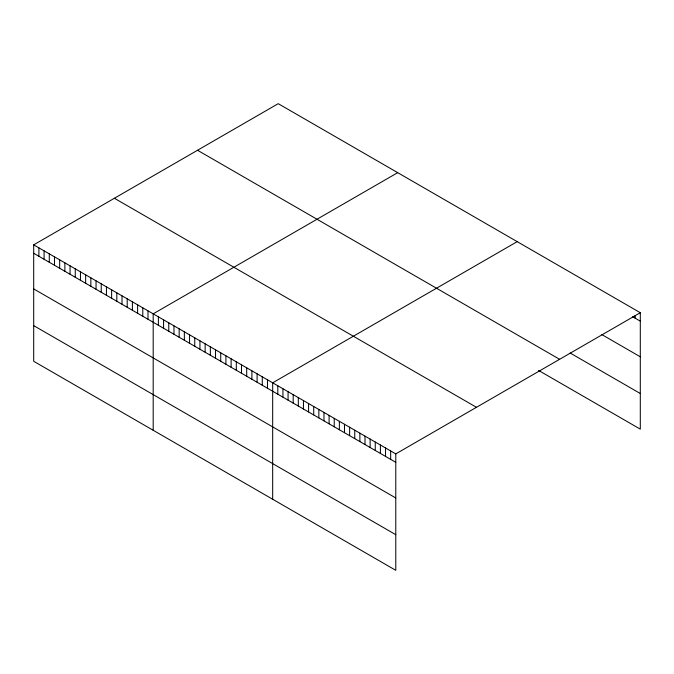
<?xml version="1.0" encoding="UTF-8"?>
<svg xmlns="http://www.w3.org/2000/svg" width="674" height="674" viewBox="0 0 674 674"><rect width="100%" height="100%" fill="white"/><g stroke="black" fill="none" stroke-linecap="round" stroke-linejoin="round"><path stroke-width="1.01" d="M33.7 244.847L395.781 453.888L395.781 570.322L33.7 361.281L33.7 244.847L278.219 103.678L640.3 312.719L640.3 429.153L538.568 370.422M397.702 172.662L153.192 313.831L153.192 430.265M517.194 241.646L272.675 382.815L272.675 499.249M395.781 453.888L640.3 312.719M632.608 316.713L640.3 321.153M601.831 334.582L640.3 356.799M570.196 353.041L640.3 393.515M197.524 150.26L559.614 359.309M114.386 198.257L476.476 407.307M33.7 253.272L395.781 462.322M33.7 288.919L395.781 497.968M33.7 325.635L395.781 534.684M635.169 315.381L635.169 318.195M390.659 450.931L390.659 459.365M385.528 447.966L385.528 456.399M380.397 445.009L380.397 453.442M375.266 442.043L375.266 450.476M370.136 439.086L370.136 447.519M365.005 436.12L365.005 444.554M359.874 433.163L359.874 441.596M354.751 430.197L354.751 438.631M349.621 427.24L349.621 435.674M344.49 424.275L344.49 432.708M339.359 421.317L339.359 429.751M334.228 418.352L334.228 426.785M329.097 415.395L329.097 423.82M323.975 412.429L323.975 420.862M318.844 409.472L318.844 417.897M313.713 406.506L313.713 414.94M308.582 403.549L308.582 411.974M303.452 400.583L303.452 409.017M298.321 397.626L298.321 406.051M293.19 394.661L293.19 403.094M288.068 391.704L288.068 400.129M282.937 388.738L282.937 397.171M277.806 385.781L277.806 394.206M267.477 379.816L267.477 388.249M262.287 376.817L262.287 385.25M257.089 373.817L257.089 382.251M251.899 370.818L251.899 379.251M246.701 367.819L246.701 376.252M241.503 364.819L241.503 373.253M236.313 361.82L236.313 370.253M231.115 358.821L231.115 367.254M225.916 355.821L225.916 364.255M220.727 352.822L220.727 361.256M215.528 349.823L215.528 358.256M210.339 346.824L210.339 355.257M205.14 343.824L205.14 352.258M199.942 340.825L199.942 349.258M194.752 337.826L194.752 346.259M189.554 334.826L189.554 343.26M184.356 331.827L184.356 340.26M179.166 328.828L179.166 337.261M173.968 325.828L173.968 334.262M168.77 322.829L168.77 331.263M163.58 319.83L163.58 328.263M158.382 316.831L158.382 325.264M147.994 310.832L147.994 319.265M142.795 307.833L142.795 316.266M137.606 304.833L137.606 313.267M132.407 301.834L132.407 310.267M127.209 298.835L127.209 307.268M122.019 295.835L122.019 304.269M116.821 292.836L116.821 301.27M111.623 289.837L111.623 298.27M106.433 286.838L106.433 295.271M101.235 283.838L101.235 292.272M96.045 280.839L96.045 289.272M90.847 277.84L90.847 286.265M85.649 274.84L85.649 283.265M80.459 271.841L80.459 280.266M75.261 268.842L75.261 277.267M70.062 265.842L70.062 274.267M64.873 262.843L64.873 271.268M59.674 259.844L59.674 268.269M54.484 256.845L54.484 265.27M49.286 253.845L49.286 262.27M44.088 250.846L44.088 259.271M38.898 247.847L38.898 256.272"/></g></svg>
